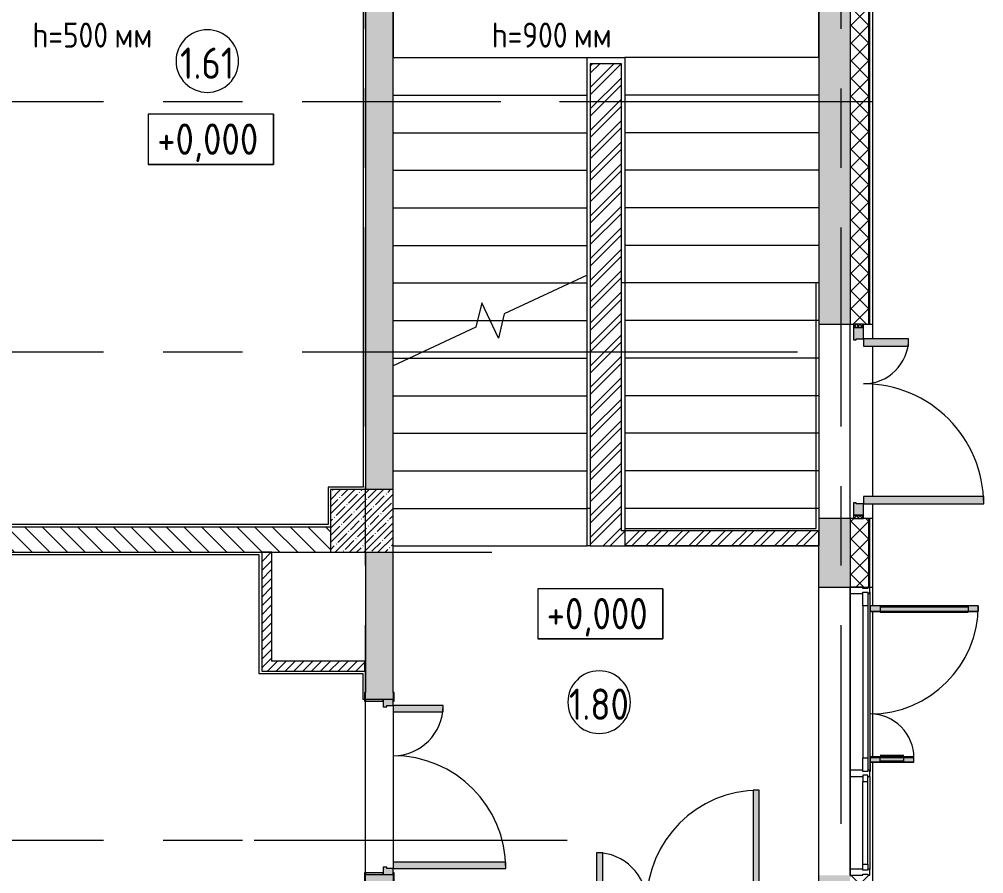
# Model space of a CAD drawing. Header units: millimetres. Extents: x 81368 to 286493, y -8553 to 29000.
# Drawn here: x 118443 to 126148, y 10833 to 17656 of the extents above; entities that cross this region are included whole.
import ezdxf

# ---------------------------------------------------------------- set-up
doc = ezdxf.new("R2010")
doc.units = ezdxf.units.MM
doc.linetypes.add('Осевая', pattern=[3175, 635, -476.25, 1587.5, -476.25])
for name, color, linetype, lineweight in [('A-AREA-IDEN', 7, 'Continuous', 9), ('A-GLAZ', 7, 'Continuous', 9), ('A-GLAZ-CWMG', 7, 'Continuous', 9), ('A-WALL', 7, 'Continuous', 9), ('A-WALL-1', 7, 'Continuous', 13), ('A-WALL-IDEN', 7, 'Continuous', 9), ('G-ANNO-DIMS', 7, 'Continuous', 9), ('I-WALL', 7, 'Continuous', 9), ('S-COLS', 7, 'Continuous', 9), ('S-STRS', 7, 'Continuous', 9), ('S-STRS-MBND', 7, 'Continuous', 9), ('Оси', 7, 'Continuous', 9), ('Оси-2', 7, 'Осевая', 9)]:
    doc.layers.add(name, color=color, linetype=linetype, lineweight=lineweight)
for name, color, linetype, lineweight, true_color in [('A-DETL-GENF-1', 7, 'Continuous', 9, 0xe2e2e2), ('A-DETL-GENF-2', 7, 'Continuous', 9, 0xaaaaaa), ('A-DOOR-1', 7, 'Continuous', 9, 0xaaaaaa), ('A-DOOR-2', 7, 'Continuous', 9, 0xe2e2e2), ('A-DOOR-FRAM-1', 7, 'Continuous', 9, 0xe2e2e2), ('A-DOOR-FRAM-2', 7, 'Continuous', 9, 0xaaaaaa), ('A-FLOR-1', 7, 'Continuous', 9, 0xaaaaaa)]:
    doc.layers.add(name, color=color, linetype=linetype, lineweight=lineweight, true_color=true_color)
doc.styles.add('GOST Common', font='GOST_Common.ttf', dxfattribs={"width": 0.9, "height": 250})
doc.styles.add('GOST Common_1', font='GOST_Common.ttf', dxfattribs={"width": 0.9, "height": 200})
pattern_1 = [(45, (0, 0), (-57.024626, 57.024626), []), (45, (57.025, 0), (-57.024626, 57.024626), [100.806, -20.161, 3.353, -16.808])]
pattern_2 = [(45, (0, 0), (-85.53659, 85.53659), []), (45, (57.02, 0), (-85.53659, 85.53659), [])]
pattern_3 = [(45, (0, 0), (-35.35534, 35.35534), [])]

# ---------------------------------------------------------------- blocks, each defined once
blk = doc.blocks.new('110_Дверь_СКБ_2Ст - Д-5_п_ Из игровой в коридор-32679362-План монтажа стен и перегородок 1 этажа в осях 23_1-33')
at = {"layer": 'A-DOOR-2'}
for points in [[(612.5, 110), (662.5, 110), (662.5, 1010), (612.5, 1010)], [(-587.5, 110), (-587.5, 510), (-637.5, 510), (-637.5, 110)], [(712.5, -110), (712.5, 30), (697.5, 30), (697.5, -110)]]:
    blk.add_hatch(color=256, dxfattribs=at).paths.add_polyline_path(points)
h = blk.add_hatch(color=256, dxfattribs=at)
h.paths.add_polyline_path([(712.5, 30), (712.5, 110), (662.5, 110), (662.5, 60), (652.5, 60), (652.5, 30)])
h.paths.add_polyline_path([(-627.5, 30), (-627.5, 60), (-637.5, 60), (-637.5, 110), (-687.5, 110), (-687.5, 30)])
at = {"layer": 'A-DOOR-FRAM-1'}
for points in [[(-672.5, 110), (-672.5, 118), (-742.5, 118), (-742.5, 110)], [(767.5, 110), (767.5, 118), (697.5, 118), (697.5, 110), (755.2, 110)], [(-672.5, -110), (-672.5, 30), (-687.5, 30), (-687.5, -110)], [(-672.5, -118), (-672.5, -110), (-742.5, -110), (-742.5, -118)], [(767.5, -118), (767.5, -110), (697.5, -110), (697.5, -118), (755.2, -118)]]:
    blk.add_hatch(color=256, dxfattribs=at).paths.add_polyline_path(points)
at = {"layer": 'A-DOOR-1'}
for p, q in [((662.5, 1010), (612.5, 1010)), ((612.5, 1010), (612.5, 110)), ((662.5, 110), (662.5, 1010)), ((-637.5, 510), (-637.5, 110)), ((-587.5, 510), (-637.5, 510)), ((-587.5, 110), (-587.5, 510)), ((-637.5, 110), (-587.5, 110)), ((612.5, 110), (662.5, 110))]:
    blk.add_line(p, q, dxfattribs=at)
for centre, radius, start, end in [((662.5, 110), 900, 90, 180), ((-637.5, 110), 400, 360, 90)]:
    blk.add_arc(centre, radius, start, end, dxfattribs=at)
at = {"layer": 'A-DOOR-FRAM-2'}
for p, q in [((-672.5, 118), (-742.5, 118)), ((-742.5, 118), (-742.5, 110)), ((-742.5, 110), (-672.5, 110)), ((-637.5, 110), (-687.5, 110)), ((-687.5, 110), (-687.5, 30)), ((-672.5, 110), (-672.5, 118)), ((-637.5, 60), (-637.5, 110)), ((662.5, 110), (662.5, 60)), ((712.5, 110), (662.5, 110)), ((767.5, 118), (697.5, 118)), ((697.5, 118), (697.5, 110)), ((697.5, 110), (767.5, 110)), ((712.5, 30), (712.5, 110)), ((767.5, 110), (767.5, 118)), ((-687.5, 30), (-627.5, 30)), ((-672.5, 30), (-687.5, 30)), ((-687.5, 30), (-687.5, -110)), ((-672.5, -110), (-672.5, 30)), ((-627.5, 60), (-637.5, 60)), ((-627.5, 30), (-627.5, 60)), ((662.5, 60), (652.5, 60)), ((652.5, 60), (652.5, 30)), ((652.5, 30), (712.5, 30)), ((712.5, 30), (697.5, 30)), ((697.5, 30), (697.5, -110)), ((712.5, -110), (712.5, 30)), ((-672.5, -110), (-742.5, -110)), ((-742.5, -110), (-742.5, -118)), ((-742.5, -118), (-672.5, -118)), ((-687.5, -110), (-672.5, -110)), ((-672.5, -118), (-672.5, -110)), ((697.5, -110), (712.5, -110)), ((767.5, -110), (697.5, -110)), ((697.5, -110), (697.5, -118)), ((697.5, -118), (767.5, -118)), ((767.5, -118), (767.5, -110))]:
    blk.add_line(p, q, dxfattribs=at)
blk = doc.blocks.new('110_Дверь_СКБ_2Ст - Д-1_л_Лестничная клетка EIS60 2-32142534-План монтажа стен и перегородок 1 этажа в осях 23_1-33')
at = {"layer": 'A-DOOR-2'}
for points in [[(612.5, 110), (662.5, 110), (662.5, 1010), (612.5, 1010)], [(-587.5, 110), (-587.5, 510), (-637.5, 510), (-637.5, 110)], [(712.5, -110), (712.5, 30), (697.5, 30), (697.5, -110)]]:
    blk.add_hatch(color=256, dxfattribs=at).paths.add_polyline_path(points)
h = blk.add_hatch(color=256, dxfattribs=at)
h.paths.add_polyline_path([(652.5, 30), (712.5, 30), (712.5, 110), (662.5, 110), (662.5, 60), (652.5, 60)])
h.paths.add_polyline_path([(-687.5, 30), (-627.5, 30), (-627.5, 60), (-637.5, 60), (-637.5, 110), (-687.5, 110), (-687.5, 106.9)])
at = {"layer": 'A-DOOR-FRAM-1'}
for points in [[(-672.5, 110), (-672.5, 118), (-742.5, 118), (-742.5, 110)], [(767.5, 110), (767.5, 118), (697.5, 118), (697.5, 110)], [(-672.5, -110), (-672.5, 30), (-687.5, 30), (-687.5, -110)], [(-672.5, -118), (-672.5, -110), (-742.5, -110), (-742.5, -118)], [(767.5, -118), (767.5, -110), (697.5, -110), (697.5, -118)]]:
    blk.add_hatch(color=256, dxfattribs=at).paths.add_polyline_path(points)
at = {"layer": 'A-DOOR-1'}
for p, q in [((662.5, 1010), (612.5, 1010)), ((612.5, 1010), (612.5, 110)), ((662.5, 110), (662.5, 1010)), ((-637.5, 510), (-637.5, 110)), ((-587.5, 510), (-637.5, 510)), ((-587.5, 110), (-587.5, 510)), ((-637.5, 110), (-587.5, 110)), ((612.5, 110), (662.5, 110))]:
    blk.add_line(p, q, dxfattribs=at)
for centre, radius, start, end in [((662.5, 110), 900, 90, 180), ((-637.5, 110), 400, 360, 90)]:
    blk.add_arc(centre, radius, start, end, dxfattribs=at)
at = {"layer": 'A-DOOR-FRAM-2'}
for p, q in [((-672.5, 118), (-742.5, 118)), ((-742.5, 118), (-742.5, 110)), ((-742.5, 110), (-672.5, 110)), ((-637.5, 110), (-687.5, 110)), ((-687.5, 110), (-687.5, 30)), ((-672.5, 110), (-672.5, 118)), ((-637.5, 60), (-637.5, 110)), ((662.5, 110), (662.5, 60)), ((712.5, 110), (662.5, 110)), ((767.5, 118), (697.5, 118)), ((697.5, 118), (697.5, 110)), ((697.5, 110), (767.5, 110)), ((712.5, 30), (712.5, 110)), ((767.5, 110), (767.5, 118)), ((-687.5, 30), (-627.5, 30)), ((-672.5, 30), (-687.5, 30)), ((-687.5, 30), (-687.5, -110)), ((-672.5, -110), (-672.5, 30)), ((-627.5, 60), (-637.5, 60)), ((-627.5, 30), (-627.5, 60)), ((662.5, 60), (652.5, 60)), ((652.5, 60), (652.5, 30)), ((652.5, 30), (712.5, 30)), ((712.5, 30), (697.5, 30)), ((697.5, 30), (697.5, -110)), ((712.5, -110), (712.5, 30)), ((-672.5, -110), (-742.5, -110)), ((-742.5, -110), (-742.5, -118)), ((-742.5, -118), (-672.5, -118)), ((-687.5, -110), (-672.5, -110)), ((-672.5, -118), (-672.5, -110)), ((697.5, -110), (712.5, -110)), ((767.5, -110), (697.5, -110)), ((697.5, -110), (697.5, -118)), ((697.5, -118), (767.5, -118)), ((767.5, -118), (767.5, -110))]:
    blk.add_line(p, q, dxfattribs=at)
blk = doc.blocks.new('110_Дверь_СКБ_2Ст_Наружная - ДН-3_1_л__ Двухстворчатая 1200 х2900 из подвала EI30-23667726-План монтажа стен и перегородок 1 этажа в осях 23_1-33')
at = {"layer": 'A-DOOR-1'}
h = blk.add_hatch(dxfattribs=at)
h.set_pattern_fill('FP_55', color=256, style=0, pattern_type=2)
h.set_pattern_definition([(135, (1526.41, 143.685), (-14.14214, -14.14214), []), (225, (1526.41, 143.685), (14.14214, -14.14214), [])])
h.paths.add_polyline_path([(794.5, -51), (794.5, 29), (769.5, 29), (769.5, -51)])
at = {"layer": 'A-DOOR-2'}
for points in [[(679.5, 989), (619.5, 989), (619.5, 29), (679.5, 29), (679.5, 618.3)], [(-580.5, 29), (-580.5, 389), (-640.5, 389), (-640.5, 29)]]:
    blk.add_hatch(color=256, dxfattribs=at).paths.add_polyline_path(points)
h = blk.add_hatch(color=256, dxfattribs=at)
h.paths.add_polyline_path([(769.5, 29), (679.5, 29), (679.5, -31), (669.5, -31), (669.5, -51), (769.5, -51)])
h.paths.add_polyline_path([(-630.5, -51), (-630.5, -31), (-640.5, -31), (-640.5, 29), (-730.5, 29), (-730.5, -51)])
at = {"layer": 'A-DOOR-FRAM-2'}
h = blk.add_hatch(dxfattribs=at)
h.set_pattern_fill('FP_56', color=256, style=0, pattern_type=2)
h.set_pattern_definition([(45, (-596.384, 143.685), (-14.1421, 14.1421), []), (135, (-596.384, 143.685), (-14.1421, -14.1421), [])])
h.paths.add_polyline_path([(-730.5, 29), (-755.5, 29), (-755.5, -51), (-730.5, -51)])
at = {"layer": 'A-DOOR-1'}
for p, q in [((679.5, 989), (619.5, 989)), ((619.5, 989), (619.5, 29)), ((679.5, 29), (679.5, 989)), ((-640.5, 389), (-640.5, 29)), ((-580.5, 389), (-640.5, 389)), ((-580.5, 29), (-580.5, 389)), ((-640.5, 29), (-580.5, 29)), ((619.5, 29), (679.5, 29))]:
    blk.add_line(p, q, dxfattribs=at)
for centre, radius, start, end in [((679.5, 29), 960, 90, 180), ((-640.5, 29), 360, 0, 90)]:
    blk.add_arc(centre, radius, start, end, dxfattribs=at)
at = {"layer": 'A-DOOR-FRAM-2'}
for p, q in [((-730.5, 29), (-755.5, 29)), ((-755.5, 29), (-755.5, -51)), ((-640.5, 29), (-730.5, 29)), ((-730.5, 29), (-730.5, -51)), ((-730.5, -51), (-730.5, 29)), ((-640.5, -31), (-640.5, 29)), ((679.5, 29), (679.5, -31)), ((769.5, 29), (679.5, 29)), ((769.5, -51), (769.5, 29)), ((794.5, 29), (769.5, 29)), ((769.5, 29), (769.5, -51)), ((794.5, -51), (794.5, 29)), ((-755.5, -51), (-730.5, -51)), ((-730.5, -51), (-630.5, -51)), ((-630.5, -31), (-640.5, -31)), ((-630.5, -51), (-630.5, -31)), ((679.5, -31), (669.5, -31)), ((669.5, -31), (669.5, -51)), ((669.5, -51), (769.5, -51)), ((769.5, -51), (794.5, -51))]:
    blk.add_line(p, q, dxfattribs=at)
blk = doc.blocks.new('PNS_Панель прямоугольная - Нр_Стекло - 40мм-24160822-План монтажа стен и перегородок 1 этажа в осях 23_1-33')
at = {"layer": 'A-GLAZ'}
for p, q in [((-380, 0), (-380, 40)), ((-380, 40), (-330, 40)), ((-330, 40), (330, 40)), ((-330, 40), (-330, 0)), ((380, 40), (330, 40)), ((330, 40), (330, 0)), ((380, 0), (380, 40)), ((-330, 0), (-380, 0)), ((-330, 0), (330, 0)), ((330, 0), (380, 0))]:
    blk.add_line(p, q, dxfattribs=at)
blk = doc.blocks.new('Прямоугольный импост - Импост структурный с накладкой - 160мм-23689442-План монтажа стен и перегородок 1 этажа в осях 23_1-33')
at = {"layer": 'A-GLAZ-CWMG'}
for p, q in [((125081, 11610), (125081, 10870)), ((125238, 11610), (125238, 10870))]:
    blk.add_line(p, q, dxfattribs=at)
blk = doc.blocks.new('Прямоугольный импост - Импост структурный с накладкой - 160мм-18691760-План монтажа стен и перегородок 1 этажа в осях 23_1-33')
at = {"layer": 'A-GLAZ-CWMG'}
for p, q in [((-50, 0), (-50, 17)), ((-50, 17), (0, 17)), ((0, 0), (-10, 0)), ((-10, 0), (-10, -40)), ((0, 17), (0, 0)), ((-50, -140), (-50, -40)), ((-10, -40), (0, -40)), ((0, -40), (0, -140)), ((0, -140), (-50, -140))]:
    blk.add_line(p, q, dxfattribs=at)
blk = doc.blocks.new('Дверь_Витражная_СКБ_2Ст - ВН-6-31912847-План монтажа стен и перегородок 1 этажа в осях 23_1-33')
at = {"layer": 'A-DETL-GENF-1'}
for points in [[(-715, -20), (-607, -20), (-607, -17), (-715, -17)], [(-643, -370), (-598, -370), (-598, -20), (-643, -20)], [(562, -884), (607, -884), (607, -20), (562, -20), (562, -556.3)], [(607, -20), (715, -20), (715, -17), (607, -17)]]:
    blk.add_hatch(color=256, dxfattribs=at).paths.add_polyline_path(points)
at = {"layer": 'A-DETL-GENF-2'}
for p, q in [((-715, -20), (-715, -17)), ((-715, -17), (-715, -20)), ((-607, -20), (-715, -20)), ((-715, -20), (-607, -20)), ((-598, -20), (-643, -20)), ((-643, -370), (-643, -20)), ((-598, -20), (-643, -20)), ((-643, -20), (-643, -370)), ((-607, -17), (-607, -20)), ((-607, -20), (-607, -17)), ((-598, -370), (-598, -20)), ((-598, -370), (-598, -20)), ((562, -20), (607, -20)), ((562, -884), (562, -20)), ((562, -20), (562, -884)), ((607, -20), (562, -20)), ((607, -17), (607, -20)), ((607, -17), (607, -20)), ((607, -884), (607, -20)), ((607, -884), (607, -20)), ((607, -20), (715, -20)), ((607, -20), (715, -20)), ((715, -20), (715, -17)), ((715, -20), (715, -17)), ((-643, -100), (-598, -100)), ((-633, -290), (-633, -100)), ((-589, -290), (-589, -100)), ((553, -804), (553, -100)), ((607, -100), (562, -100)), ((597, -804), (597, -100)), ((-643, -290), (-598, -290)), ((-643, -370), (-598, -370)), ((-643, -370), (-598, -370)), ((607, -804), (562, -804)), ((607, -884), (562, -884)), ((562, -884), (607, -884))]:
    blk.add_line(p, q, dxfattribs=at)
at = {"layer": 'A-DOOR-1'}
for p, q in [((-715, 40), (-607, 40)), ((-715, 0), (-715, 40)), ((-607, 40), (-607, 0)), ((607, 40), (715, 40)), ((607, 0), (607, 40)), ((715, 40), (715, 0)), ((-607, 0), (-715, 0)), ((-607, -370), (-607, -20)), ((715, 0), (607, 0)), ((607, -884), (607, -20))]:
    blk.add_line(p, q, dxfattribs=at)
for centre, radius, start, end in [((-607, -20), 350, 270, 0), ((607, -20), 864, 180, 270)]:
    blk.add_arc(centre, radius, start, end, dxfattribs=at)
blk = doc.blocks.new('Прямоугольный импост - Импост структурный с накладкой - 160мм-23689444-План монтажа стен и перегородок 1 этажа в осях 23_1-33')
at = {"layer": 'A-GLAZ-CWMG'}
for p, q in [((125081, 13070), (125081, 11660)), ((125238, 13070), (125238, 11660)), ((125181, 12972), (125181, 11758)), ((125221, 12972), (125221, 11758))]:
    blk.add_line(p, q, dxfattribs=at)
blk = doc.blocks.new('Прямоугольный импост - Импост структурный с накладкой - 160мм-22960522-План монтажа стен и перегородок 1 этажа в осях 23_1-33')
at = {"layer": 'A-GLAZ-CWMG'}
for p, q in [((-25, 0), (-25, 17)), ((-25, 17), (25, 17)), ((25, 17), (25, 0)), ((-25, -140), (-25, -40)), ((25, -40), (25, -140)), ((25, -140), (-25, -140))]:
    blk.add_line(p, q, dxfattribs=at)
blk = doc.blocks.new('Прямоугольный импост - Импост структурный с накладкой - 160мм-18691766-План монтажа стен и перегородок 1 этажа в осях 23_1-33')
at = {"layer": 'A-GLAZ-CWMG'}
for p, q in [((0, 17), (-50, 17)), ((-50, 17), (-50, 0)), ((-10, -40), (-10, 0)), ((-10, 0), (0, 0)), ((0, 0), (0, 17)), ((-50, -40), (-50, -140)), ((0, -40), (-10, -40)), ((0, -140), (0, -40)), ((-50, -140), (0, -140))]:
    blk.add_line(p, q, dxfattribs=at)
blk = doc.blocks.new('BSC_Колонна _Прямоугольная - 500х500-22291386-План монтажа стен и перегородок 1 этажа в осях 23_1-33')
at = {"layer": 'S-COLS'}
h = blk.add_hatch(dxfattribs=at)
h.set_pattern_fill('FP_58', color=256, style=0, pattern_type=2)
h.set_pattern_definition([(45, (-121180, -13650), (-57.024626, 57.024626), []), (45, (-121122.975, -13650), (-57.024626, 57.024626), [100.806, -20.161, 3.353, -16.808])])
h.paths.add_polyline_path([(-250, -250), (250, -250), (250, 250), (-250, 250), (-250, -33.1)])
for p, q in [((250, 250), (-250, 250)), ((-250, 250), (-250, -250)), ((250, -250), (250, 250)), ((-250, -250), (250, -250))]:
    blk.add_line(p, q, dxfattribs=at)
blk = doc.blocks.new('Марка_Помещения - Номер-25198446-План монтажа стен и перегородок 1 этажа в осях 23_1-33')
at = {"layer": 'A-AREA-IDEN'}
for start, end in [(360, 180), (180, 360)]:
    blk.add_arc((0, 0), 2.5, start, end, dxfattribs=at)
blk = doc.blocks.new('Высотные отметки - 10х4_h_-17668695-План монтажа стен и перегородок 1 этажа в осях 23_1-33')
at = {"layer": 'G-ANNO-DIMS'}
for p, q in [((-5, 4), (-5, 0)), ((5, 4), (-5, 4)), ((5, 4), (-5, 4)), ((-5, 4), (-5, 0)), ((5, 4), (5, 0)), ((5, 0), (5, 4)), ((5, 0), (-5, 0)), ((-5, 0), (5, 0))]:
    blk.add_line(p, q, dxfattribs=at)

msp = doc.modelspace()

# ---------------------------------------------------------------- hatches: boundary and pattern name
at = {"layer": 'A-WALL'}
h = msp.add_hatch(dxfattribs=at)
h.set_pattern_fill('FP_5', color=256, style=0, pattern_type=2)
h.set_pattern_definition([(45, (0, 0), (-70.71068, 70.71068), []), (135, (0, 0), (-70.71068, -70.71068), [])])
h.paths.add_polyline_path([(125080, -250), (125230, -250), (125230, 7700), (125080, 7700), (125080, -100)])
h.paths.add_polyline_path([(125080, 8900), (125230, 8900), (125230, 10820), (125080, 10820), (125080, 9354.4)])
h.paths.add_polyline_path([(125230, 13120), (125230, 13670), (125080, 13670), (125080, 13120)])
h.paths.add_polyline_path([(125080, 15220), (125230, 15220), (125230, 21550), (125080, 21550), (125080, 17270.5)])
at = {"layer": 'I-WALL'}
h = msp.add_hatch(dxfattribs=at)
h.set_pattern_fill('FP_2', color=256, style=0, pattern_type=2)
h.set_pattern_definition(pattern_1)
h.paths.add_polyline_path([(124830, 10600), (125080, 10600), (125080, 10820), (124830, 10820)])
h.paths.add_polyline_path([(125080, 13120), (125080, 13670), (124830, 13670), (124830, 13120)])
h.paths.add_polyline_path([(125080, 15220), (125080, 21400), (124830, 21400), (124830, 15220)])
h = msp.add_hatch(dxfattribs=at)
h.set_pattern_fill('FP_2', color=256, style=0, pattern_type=2)
h.set_pattern_definition(pattern_1)
h.paths.add_polyline_path([(121430, 10380), (121430, 10825), (121210, 10825), (121210, 10380)])
h.paths.add_polyline_path([(121380, 12225), (121430, 12225), (121430, 13400), (121210, 13400), (121210, 12225), (121350, 12225)])
h.paths.add_polyline_path([(121222, 13900), (121430, 13900), (121430, 18600), (121210, 18600), (121210, 13900)])
h = msp.add_hatch(dxfattribs=at)
h.set_pattern_fill('FP_40', color=256, style=0, pattern_type=2)
h.set_pattern_definition(pattern_2)
h.paths.add_polyline_path([(123005, 13570), (123255, 13570), (123255, 17300), (123005, 17300), (123005, 14834.8)])
h = msp.add_hatch(dxfattribs=at)
h.set_pattern_fill('FP_4', color=256, style=0, pattern_type=2)
h.set_pattern_definition([(135, (0, 0), (-70.71068, -70.71068), [])])
h.paths.add_polyline_path([(120930, 13400), (120930, 13600), (116100, 13600), (116100, 13400), (120460, 13400)])
h = msp.add_hatch(dxfattribs=at)
h.set_pattern_fill('FP_40', color=256, style=0, pattern_type=2)
h.set_pattern_definition(pattern_2)
h.paths.add_polyline_path([(124830, 13450), (124830, 13570), (123005, 13570), (123005, 13450), (124447.7, 13450)])
h = msp.add_hatch(dxfattribs=at)
h.set_pattern_fill('FP_3', color=256, style=0, pattern_type=2)
h.set_pattern_definition(pattern_3)
h.paths.add_polyline_path([(120380, 12450), (120460, 12450), (120459, 13400), (120380, 13400)])
h = msp.add_hatch(dxfattribs=at)
h.set_pattern_fill('FP_3', color=256, style=0, pattern_type=2)
h.set_pattern_definition(pattern_3)
h.paths.add_polyline_path([(121205, 12450), (121205, 12530), (120460, 12530), (120460, 12450)])

# ---------------------------------------------------------------- linework, layer by layer
at = {"layer": 'A-FLOR-1'}
for p, q in [((121190, 18600), (121190, 13920)), ((124830, 15550), (123255, 15550)), ((123280, 15550), (123280, 13590)), ((124810, 13590), (124810, 15550)), ((120910, 13920), (120910, 13620)), ((121190, 13920), (120910, 13920)), ((123005, 13750), (122980, 13750)), ((120910, 13620), (118030, 13620)), ((123280, 13590), (124810, 13590)), ((123005, 13450), (122980, 13450)), ((120360, 13380), (99790, 13380)), ((120360, 12430), (120360, 13380)), ((121190, 12430), (120360, 12430)), ((121190, 12225), (121190, 12430)), ((121202, 12225), (121190, 12225))]:
    msp.add_line(p, q, dxfattribs=at)
at = {"layer": 'A-WALL'}
for p, q in [((125260, 21580), (125260, 15105)), ((125238, 15220), (125238, 21558)), ((125080, 15220), (125108, 15220)), ((125080, 13670), (125080, 15220)), ((125188, 15220), (125260, 15220)), ((125260, 15045), (125260, 13845)), ((125260, 13785), (125260, 12972)), ((125108, 13670), (125080, 13670)), ((125260, 13670), (125188, 13670)), ((125238, 13120), (125238, 13670)), ((125080, 13120), (125260, 13120)), ((125080, 10820), (125080, 13120)), ((125260, 12927), (125260, 11767)), ((125260, 11722), (125260, -280))]:
    msp.add_line(p, q, dxfattribs=at)
at = {"layer": 'A-WALL-1'}
for p, q in [((125230, 15220), (125230, 21550)), ((125233, 15220), (125233, 21553)), ((125080, 21400), (125080, 15220)), ((125080, 13670), (125080, 13120)), ((125230, 13120), (125230, 13670)), ((125233, 13120), (125233, 13670)), ((124830, 13450), (124830, 13570)), ((120460, 13400), (120380, 13400))]:
    msp.add_line(p, q, dxfattribs=at)
at = {"layer": 'I-WALL'}
for p, q in [((121210, 18600), (121210, 13900)), ((121430, 13900), (121430, 18600)), ((124830, 18412.5), (124830, 13570)), ((123005, 17300), (123005, 13450)), ((123255, 17300), (123005, 17300)), ((123255, 13570), (123255, 17300)), ((124830, 15220), (125080, 15220)), ((125080, 13670), (124830, 13670)), ((120930, 13600), (118010, 13600)), ((124830, 13570), (123255, 13570)), ((123005, 13450), (124830, 13450)), ((124830, 10600), (124830, 13450)), ((116100, 13400), (120380, 13400)), ((120380, 13400), (120380, 12450)), ((120460, 13400), (120930, 13400)), ((120460, 12530), (120460, 13400)), ((121210, 13400), (121210, 12280)), ((121430, 12280), (121430, 13400)), ((124830, 13120), (125080, 13120)), ((121205, 12530), (120460, 12530)), ((121205, 12450), (121205, 12530)), ((120380, 12450), (121205, 12450)), ((121210, 10840), (121210, 12210)), ((121430, 12125), (121430, 10925))]:
    msp.add_line(p, q, dxfattribs=at)
at = {"layer": 'S-STRS'}
for p, q in [((121430, 17350), (122980, 17350)), ((121430, 17350), (122980, 17350)), ((122980, 17350), (123280, 17350)), ((122980, 17050), (122980, 17350)), ((124830, 17350), (123280, 17350)), ((123280, 17350), (123280, 17050)), ((124830, 17350), (123280, 17350)), ((121430, 17050), (122980, 17050)), ((121430, 17050), (122980, 17050)), ((122980, 16750), (122980, 17050)), ((123280, 17050), (123280, 16750)), ((124830, 17050), (123280, 17050)), ((124830, 17050), (123280, 17050)), ((121430, 16750), (122980, 16750)), ((121430, 16750), (122980, 16750)), ((122980, 16450), (122980, 16750)), ((123280, 16750), (123280, 16450)), ((124830, 16750), (123280, 16750)), ((124830, 16750), (123280, 16750)), ((121430, 16450), (122980, 16450)), ((121430, 16450), (122980, 16450)), ((122980, 16150), (122980, 16450)), ((123280, 16450), (123280, 16150)), ((124830, 16450), (123280, 16450)), ((124830, 16450), (123280, 16450)), ((121430, 16150), (122980, 16150)), ((121430, 16150), (122980, 16150)), ((122980, 15850), (122980, 16150)), ((123280, 16150), (123280, 15850)), ((124830, 16150), (123280, 16150)), ((124830, 16150), (123280, 16150)), ((121430, 15850), (122980, 15850)), ((121430, 15850), (122980, 15850)), ((122980, 15611.4), (122980, 15850)), ((123280, 15850), (123280, 15550)), ((124830, 15850), (123280, 15850)), ((124830, 15850), (123280, 15850)), ((122980, 15550), (122980, 15611.4)), ((121430, 15550), (122848.4, 15550)), ((121430, 15550), (122848.4, 15550)), ((122848.4, 15550), (122980, 15550)), ((122848.4, 15550), (122980, 15550)), ((122980, 15250), (122980, 15550)), ((124830, 15550), (123280, 15550)), ((121430, 15250), (122104.6, 15250)), ((121430, 15250), (122104.6, 15250)), ((122104.6, 15250), (122205, 15250)), ((122104.6, 15250), (122205, 15250)), ((122205, 15250), (122305.4, 15250)), ((122205, 15250), (122305.4, 15250)), ((122305.4, 15250), (122980, 15250)), ((122305.4, 15250), (122980, 15250)), ((122980, 14950), (122980, 15250)), ((121430, 14950), (121561.6, 14950)), ((121430, 14950), (121561.6, 14950)), ((121561.6, 14950), (122980, 14950)), ((121561.6, 14950), (122980, 14950)), ((122980, 14650), (122980, 14950)), ((121430, 14650), (122980, 14650)), ((121430, 14650), (122980, 14650)), ((122980, 14350), (122980, 14650)), ((121430, 14350), (122980, 14350)), ((121430, 14350), (122980, 14350)), ((122980, 14050), (122980, 14350)), ((121430, 14050), (122980, 14050)), ((121430, 14050), (122980, 14050)), ((122980, 13750), (122980, 14050)), ((121430, 13750), (122980, 13750)), ((121430, 13750), (122980, 13750)), ((122980, 13450), (122980, 13750)), ((121430, 13450), (122980, 13450)), ((121430, 13450), (122980, 13450))]:
    msp.add_line(p, q, dxfattribs=at)
at = {"layer": 'S-STRS-MBND'}
for p, q in [((121430, 18850), (121430, 17350)), ((124830, 17350), (124830, 18850)), ((121430, 17350), (122980, 17350)), ((121430, 15550), (121430, 17350)), ((121430, 17350), (122980, 17350)), ((122980, 17350), (123280, 17350)), ((122980, 15611.4), (122980, 17350)), ((124830, 17350), (123280, 17350)), ((123280, 17350), (123280, 13450)), ((124830, 17350), (123280, 17350)), ((124830, 17350), (124830, 13450)), ((121430, 17050), (122980, 17050)), ((121430, 17050), (122980, 17050)), ((124830, 17050), (123280, 17050)), ((124830, 17050), (123280, 17050)), ((121430, 16750), (122980, 16750)), ((121430, 16750), (122980, 16750)), ((124830, 16750), (123280, 16750)), ((124830, 16750), (123280, 16750)), ((121430, 16450), (122980, 16450)), ((121430, 16450), (122980, 16450)), ((124830, 16450), (123280, 16450)), ((124830, 16450), (123280, 16450)), ((121430, 16150), (122980, 16150)), ((121430, 16150), (122980, 16150)), ((124830, 16150), (123280, 16150)), ((124830, 16150), (123280, 16150)), ((121430, 15850), (122980, 15850)), ((121430, 15850), (122980, 15850)), ((124830, 15850), (123280, 15850)), ((124830, 15850), (123280, 15850)), ((122980, 15611.4), (122318.3, 15302.8)), ((121430, 15550), (122848.4, 15550)), ((121430, 15550), (122848.4, 15550)), ((124830, 15550), (123280, 15550)), ((124830, 15550), (123280, 15550)), ((122139, 15391.6), (122091.7, 15197.2)), ((122271, 15108.4), (122139, 15391.6)), ((122318.3, 15302.8), (122271, 15108.4)), ((121430, 15250), (122104.6, 15250)), ((121430, 15250), (122104.6, 15250)), ((122091.7, 15197.2), (121430, 14888.6)), ((122205, 15250), (122305.4, 15250)), ((122205, 15250), (122305.4, 15250)), ((124830, 15250), (123280, 15250)), ((124830, 15250), (123280, 15250)), ((121430, 14950), (121561.6, 14950)), ((121430, 14950), (121561.6, 14950)), ((124830, 14950), (123280, 14950)), ((124830, 14950), (123280, 14950)), ((124830, 14650), (123280, 14650)), ((124830, 14650), (123280, 14650)), ((124830, 14350), (123280, 14350)), ((124830, 14350), (123280, 14350)), ((124830, 14050), (123280, 14050)), ((124830, 14050), (123280, 14050)), ((124830, 13750), (123280, 13750)), ((124830, 13750), (123280, 13750)), ((124830, 13450), (123280, 13450))]:
    msp.add_line(p, q, dxfattribs=at)
at = {"layer": 'Оси'}
for p, q in [((122760, 17000), (125260, 17000)), ((122160, 15000), (124660, 15000)), ((119719, 13400), (122219, 13400)), ((120319, 11100), (122819, 11100))]:
    msp.add_line(p, q, dxfattribs=at)
at = {"layer": 'Оси-2'}
for p, q in [((121210, 593.7), (121210, 19415.1)), ((125010, 593.7), (125010, 19415.1)), ((84667.6, 17000), (122760, 17000)), ((84667.6, 15000), (122160, 15000)), ((84667.6, 13400), (119719, 13400)), ((84667.6, 11100), (120319, 11100))]:
    msp.add_line(p, q, dxfattribs=at)

# ---------------------------------------------------------------- block references
at = {"layer": 'A-AREA-IDEN', "xscale": 99.99999999999993, "yscale": 99.99999999999993, "zscale": 99.99999999999993}
for p in [(119945.5, 17322.1), (123075.9, 12202.6)]:
    msp.add_blockref('Марка_Помещения - Номер-25198446-План монтажа стен и перегородок 1 этажа в осях 23_1-33', p, dxfattribs=at)
at = {"layer": 'A-DOOR-1'}
for name, p, rotation in [('110_Дверь_СКБ_2Ст_Наружная - ДН-3_1_л__ Двухстворчатая 1200 х2900 из подвала EI30-23667726-План монтажа стен и перегородок 1 этажа в осях 23_1-33', (125159, 14464.5), 269.9999999999999), ('Дверь_Витражная_СКБ_2Ст - ВН-6-31912847-План монтажа стен и перегородок 1 этажа в осях 23_1-33', (125221, 12365), 89.99999999999957), ('110_Дверь_СКБ_2Ст - Д-1_л_Лестничная клетка EIS60 2-32142534-План монтажа стен и перегородок 1 этажа в осях 23_1-33', (121320, 11537.5), 269.9999999999999)]:
    msp.add_blockref(name, p, dxfattribs=dict(at, rotation=rotation))
msp.add_blockref('110_Дверь_СКБ_2Ст - Д-5_п_ Из игровой в коридор-32679362-План монтажа стен и перегородок 1 этажа в осях 23_1-33', (123692.5, 10490), dxfattribs=at)
at = {"layer": 'A-GLAZ', "rotation": 89.99999999999957}
msp.add_blockref('PNS_Панель прямоугольная - Нр_Стекло - 40мм-24160822-План монтажа стен и перегородок 1 этажа в осях 23_1-33', (125221, 11240), dxfattribs=at)
at = {"layer": 'A-GLAZ-CWMG', "extrusion": (0, 0, -1), "rotation": 90.00000000000044}
for name, p in [('Прямоугольный импост - Импост структурный с накладкой - 160мм-18691760-План монтажа стен и перегородок 1 этажа в осях 23_1-33', (-125221, 13120)), ('Прямоугольный импост - Импост структурный с накладкой - 160мм-22960522-План монтажа стен и перегородок 1 этажа в осях 23_1-33', (-125221, 11635))]:
    msp.add_blockref(name, p, dxfattribs=at)
at = {"layer": 'A-GLAZ-CWMG'}
for name in ['Прямоугольный импост - Импост структурный с накладкой - 160мм-23689444-План монтажа стен и перегородок 1 этажа в осях 23_1-33', 'Прямоугольный импост - Импост структурный с накладкой - 160мм-23689442-План монтажа стен и перегородок 1 этажа в осях 23_1-33']:
    msp.add_blockref(name, (0, 0), dxfattribs=at)
at = {"layer": 'A-GLAZ-CWMG', "rotation": 269.9999999999995}
msp.add_blockref('Прямоугольный импост - Импост структурный с накладкой - 160мм-18691766-План монтажа стен и перегородок 1 этажа в осях 23_1-33', (125221, 10820), dxfattribs=at)
at = {"layer": 'G-ANNO-DIMS', "xscale": 99.99999999999993, "yscale": 99.99999999999993, "zscale": 99.99999999999993}
for p in [(119973.9, 16497.2), (123085.2, 12707.6)]:
    msp.add_blockref('Высотные отметки - 10х4_h_-17668695-План монтажа стен и перегородок 1 этажа в осях 23_1-33', p, dxfattribs=at)
at = {"layer": 'S-COLS'}
msp.add_blockref('BSC_Колонна _Прямоугольная - 500х500-22291386-План монтажа стен и перегородок 1 этажа в осях 23_1-33', (121180, 13650), dxfattribs=at)

# ---------------------------------------------------------------- texts
at = {"layer": 'A-AREA-IDEN', "char_height": 250, "attachment_point": 1, "style": 'GOST Common'}
for s, insert, width in [('1.61', (119727.4, 17430.7), 548.354), ('1.80', (122834, 12311.2), 606.076)]:
    msp.add_mtext(s, dxfattribs=dict(at, insert=insert, width=width))
at = {"layer": 'A-WALL-IDEN', "char_height": 200, "attachment_point": 1, "style": 'GOST Common_1'}
for s, insert, width in [('h=500', (118548.7, 17629.9), 793.671), ('мм', (119203.5, 17629.9), 360.759), ('h=900', (122218.2, 17629.9), 793.671), ('мм', (122873, 17629.9), 360.759)]:
    msp.add_mtext(s, dxfattribs=dict(at, insert=insert, width=width))
at = {"layer": 'G-ANNO-DIMS', "char_height": 250, "width": 1028.823, "attachment_point": 1, "line_spacing_factor": 1.022761, "style": 'GOST Common'}
for insert in [(119545.3, 16823.9), (122656.5, 13034.3)]:
    msp.add_mtext('+0,000', dxfattribs=dict(at, insert=insert))

doc.saveas('drawing.dxf')
